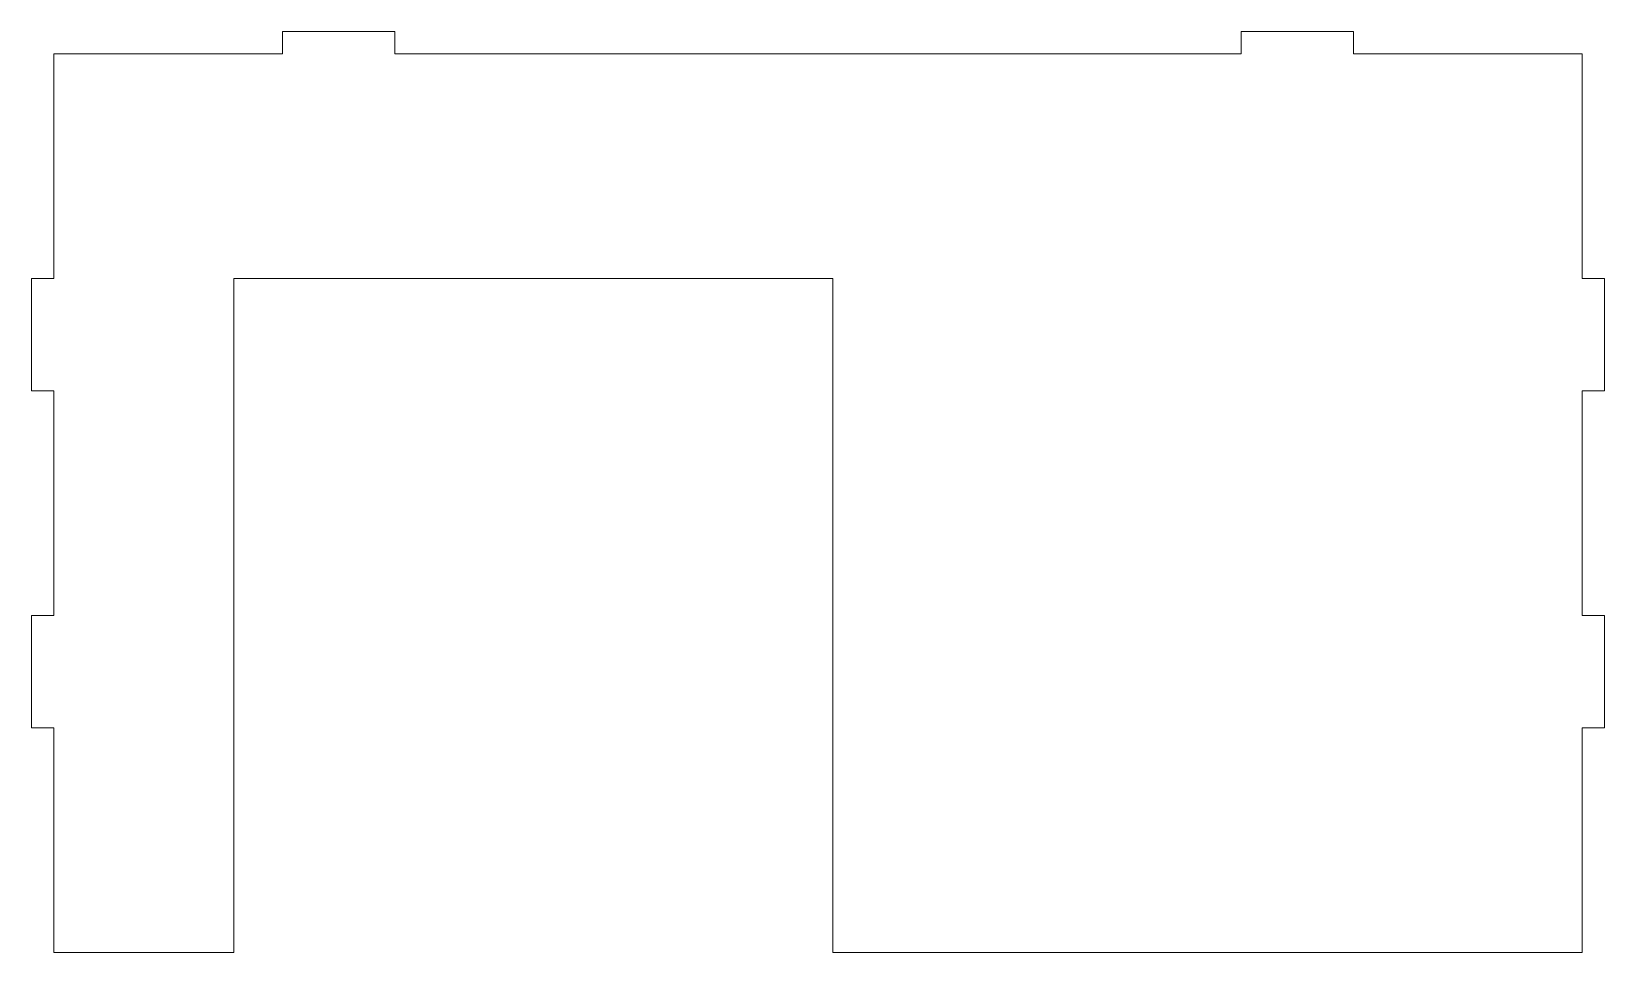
# Model space of a CAD drawing. Header units: millimetres. Extents: x -104 to 106, y 0 to 123.
import ezdxf

# ---------------------------------------------------------------- set-up
doc = ezdxf.new("R2010")
doc.units = ezdxf.units.MM

msp = doc.modelspace()

# ---------------------------------------------------------------- linework, layer by layer
at = {"color": 7, "linetype": 'Continuous', "lineweight": 15}
for p, q in [((-70, 123), (-55, 123)), ((-70, 123), (-70, 120)), ((-55, 123), (-55, 120)), ((58, 123), (73, 123)), ((58, 123), (58, 120)), ((73, 123), (73, 120)), ((-100.5, 120), (-100.5, 90)), ((-70, 120), (-100.5, 120)), ((58, 120), (-55, 120)), ((103.5, 120), (73, 120)), ((103.5, 90), (103.5, 120)), ((-103.5, 90), (-100.5, 90)), ((-103.5, 75), (-103.5, 90)), ((-76.5, 0), (-76.5, 90)), ((-76.5, 90), (3.5, 90)), ((3.5, 90), (3.5, 0)), ((106.5, 90), (103.5, 90)), ((106.5, 90), (106.5, 75)), ((-103.5, 75), (-100.5, 75)), ((-100.5, 75), (-100.5, 45)), ((103.5, 45), (103.5, 75)), ((106.5, 75), (103.5, 75)), ((-103.5, 45), (-100.5, 45)), ((-103.5, 30), (-103.5, 45)), ((106.5, 45), (103.5, 45)), ((106.5, 45), (106.5, 30)), ((-103.5, 30), (-100.5, 30)), ((-100.5, 30), (-100.5, 0)), ((103.5, 0), (103.5, 30)), ((106.5, 30), (103.5, 30)), ((-100.5, 0), (-76.5, 0)), ((3.5, 0), (103.5, 0))]:
    msp.add_line(p, q, dxfattribs=at)

doc.saveas('drawing.dxf')
